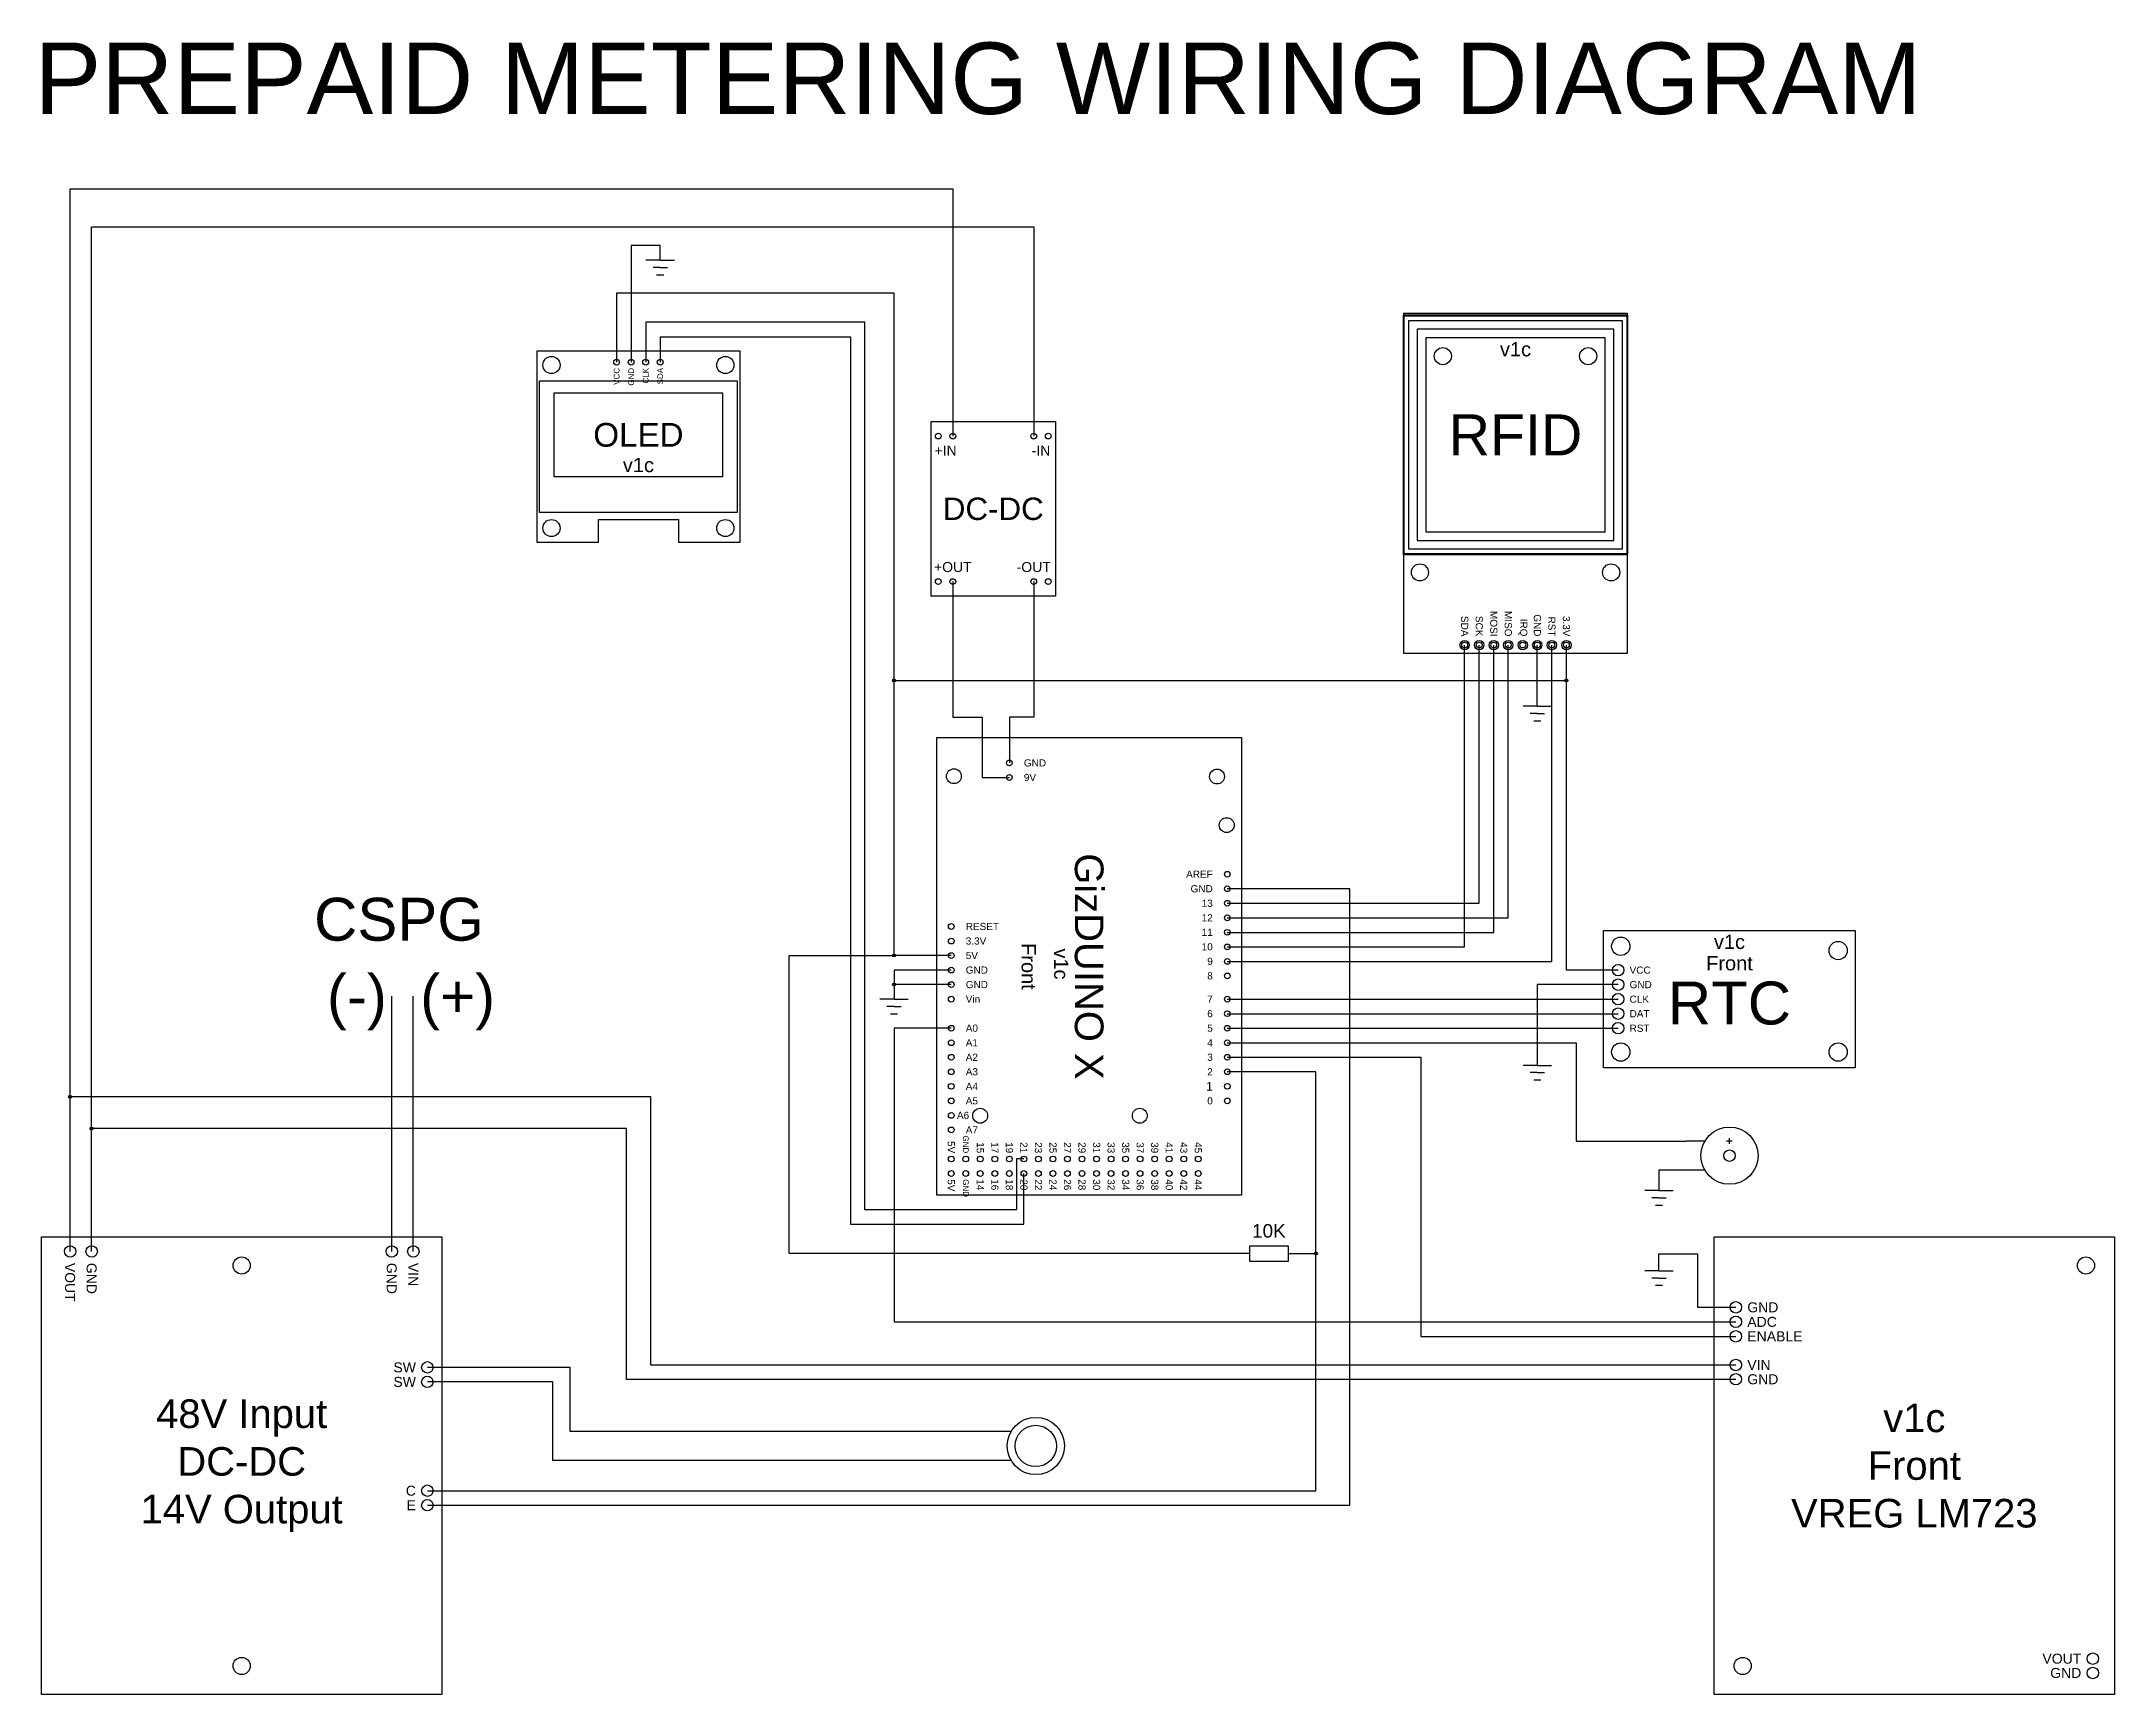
# Model space of a CAD drawing. Header units: inches. Extents: x 26.1 to 62.3, y 13 to 41.9.
import ezdxf
from ezdxf.enums import TextEntityAlignment as Align

# ---------------------------------------------------------------- set-up
doc = ezdxf.new("R2010")
doc.units = ezdxf.units.IN
doc.header["$MEASUREMENT"] = 0
for name, color, linetype in [('Annotation', 253, 'Continuous'), ('hole', 9, 'Continuous'), ('keepout', 6, 'Continuous'), ('PAD-PTH', 3, 'Continuous'), ('part', 2, 'Continuous'), ('PTH', 3, 'Continuous'), ('SMD', 1, 'Continuous')]:
    doc.layers.add(name, color=color, linetype=linetype)
doc.styles.get("Standard").update_dxf_attribs({"font": 'arial.ttf'})

# ---------------------------------------------------------------- blocks, each defined once
blk = doc.blocks.new('GIZDUINO_X_v1c')
for centre in [(-3.32, 2.235), (-2.47, 2.405), (2.61, 0.885), (2.61, -1.905), (-3.325, -2.365)]:
    blk.add_circle(centre, 0.13)
at = {"layer": 'part', "color": 0}
blk.add_lwpolyline([(-4, 2.665), (4, 2.665), (4, -2.665), (-4, -2.665)], close=True, dxfattribs=at)
at = {"layer": 'PTH'}
for centre in [(-1.612, 2.415), (-1.358, 2.415), (-1.104, 2.415), (-0.85, 2.415), (-0.596, 2.415), (-0.342, 2.415), (-0.088, 2.415), (0.166, 2.415), (0.572, 2.415), (0.826, 2.415), (1.08, 2.415), (1.334, 2.415), (1.588, 2.415), (1.842, 2.415), (2.096, 2.415), (2.35, 2.415), (3.366, 1.907), (3.62, 1.907), (3.366, 1.653), (3.62, 1.653), (3.366, 1.399), (3.366, 1.145), (3.62, 1.399), (3.62, 1.145), (3.366, 0.891), (3.62, 0.891), (3.366, 0.637), (3.366, 0.383), (3.62, 0.637), (3.62, 0.383), (3.366, 0.129), (3.62, 0.129), (3.366, -0.125), (3.366, -0.379), (3.62, -0.125), (3.62, -0.379), (3.366, -0.633), (3.62, -0.633), (3.366, -0.887), (3.62, -0.887), (-3.557, -1.395), (-3.303, -1.395), (3.366, -1.141), (3.366, -1.395), (3.62, -1.141), (3.62, -1.395), (3.366, -1.649), (3.62, -1.649), (3.366, -1.903), (3.366, -2.157), (3.62, -1.903), (3.62, -2.157), (-0.698, -2.411), (-0.444, -2.411), (-0.19, -2.411), (0.064, -2.411), (0.318, -2.411), (0.572, -2.411), (1.08, -2.411), (1.334, -2.411), (1.588, -2.411), (1.842, -2.411), (2.096, -2.411), (2.35, -2.411), (2.604, -2.411), (2.858, -2.411), (3.366, -2.411), (3.62, -2.411)]:
    blk.add_circle(centre, 0.05, dxfattribs=at)
at = {"color": 0}
for s, height, p in [('GizDUINO X', 0.5, (0, 0)), ('Front', 0.25, (0, -1.055))]:
    blk.add_text(s, height=height, dxfattribs=at).set_placement(p, align=Align.MIDDLE_CENTER)
at = {"color": 0, "rotation": 90}
for s, insert, char_height, attachment_point in [('AREF', (-1.612, 2.161), 0.125, 6), ('GND', (-1.358, 2.161), 0.125, 6), ('13', (-1.104, 2.161), 0.125, 6), ('12', (-0.85, 2.161), 0.125, 6), ('11', (-0.596, 2.161), 0.125, 6), ('10', (-0.342, 2.161), 0.125, 6), ('9', (-0.088, 2.161), 0.125, 6), ('8', (0.166, 2.161), 0.125, 6), ('7', (0.572, 2.161), 0.125, 6), ('6', (0.826, 2.161), 0.125, 6), ('5', (1.08, 2.161), 0.125, 6), ('4', (1.334, 2.161), 0.125, 6), ('3', (1.588, 2.161), 0.125, 6), ('2', (1.842, 2.161), 0.125, 6), ('1', (2.096, 2.161), 0.15, 6), ('0', (2.35, 2.161), 0.125, 6), ('GND', (-3.557, -1.141), 0.125, 4), ('9V', (-3.303, -1.141), 0.125, 4), ('RESET', (-0.698, -2.157), 0.125, 4), ('3.3V', (-0.444, -2.157), 0.125, 4), ('GND', (0.064, -2.157), 0.125, 4), ('GND', (0.318, -2.157), 0.125, 4), ('5V', (-0.19, -2.157), 0.125, 4), ('Vin', (0.572, -2.157), 0.125, 4), ('A0', (1.08, -2.157), 0.125, 4), ('A1', (1.334, -2.157), 0.125, 4), ('A2', (1.588, -2.157), 0.125, 4), ('A3', (1.842, -2.157), 0.125, 4), ('A4', (2.096, -2.157), 0.125, 4), ('A5', (2.35, -2.157), 0.125, 4), ('A6', (2.604, -2.311), 0.125, 4), ('A7', (2.858, -2.157), 0.125, 4)]:
    blk.add_mtext_dynamic_manual_height_columns(s, width=0.26704, gutter_width=10.069, heights=[0], dxfattribs=dict(at, insert=insert, char_height=char_height, attachment_point=attachment_point))
at = {"color": 0}
for s, width, gutter_width, insert, char_height, attachment_point in [('45', 0.26704, 10.069, (3.266, 1.907), 0.125, 6), ('44', 0.26704, 10.069, (3.72, 1.907), 0.125, 4), ('43', 0.26704, 10.069, (3.266, 1.653), 0.125, 6), ('41', 0.26704, 10.069, (3.266, 1.399), 0.125, 6), ('42', 0.26704, 10.069, (3.72, 1.653), 0.125, 4), ('40', 0.26704, 10.069, (3.72, 1.399), 0.125, 4), ('39', 0.26704, 10.069, (3.266, 1.145), 0.125, 6), ('38', 0.26704, 10.069, (3.72, 1.145), 0.125, 4), ('37', 0.26704, 10.069, (3.266, 0.891), 0.125, 6), ('36', 0.26704, 10.069, (3.72, 0.891), 0.125, 4), ('35', 0.26704, 10.069, (3.266, 0.637), 0.125, 6), ('33', 0.26704, 10.069, (3.266, 0.383), 0.125, 6), ('34', 0.26704, 10.069, (3.72, 0.637), 0.125, 4), ('32', 0.26704, 10.069, (3.72, 0.383), 0.125, 4), ('31', 0.26704, 10.069, (3.266, 0.129), 0.125, 6), ('30', 0.26704, 10.069, (3.72, 0.129), 0.125, 4), ('v1c', 0.66754, 48.065, (-0.043, -0.489), 0.25, 5), ('29', 0.26704, 10.069, (3.266, -0.125), 0.125, 6), ('27', 0.26704, 10.069, (3.266, -0.379), 0.125, 6), ('28', 0.26704, 10.069, (3.72, -0.125), 0.125, 4), ('26', 0.26704, 10.069, (3.72, -0.379), 0.125, 4), ('25', 0.26704, 10.069, (3.266, -0.633), 0.125, 6), ('24', 0.26704, 10.069, (3.72, -0.633), 0.125, 4), ('23', 0.26704, 10.069, (3.266, -0.887), 0.125, 6), ('21', 0.26704, 10.069, (3.266, -1.141), 0.125, 6), ('22', 0.26704, 10.069, (3.72, -0.887), 0.125, 4), ('20', 0.26704, 10.069, (3.72, -1.141), 0.125, 4), ('19', 0.26704, 10.069, (3.266, -1.395), 0.125, 6), ('18', 0.26704, 10.069, (3.72, -1.395), 0.125, 4), ('17', 0.26704, 10.069, (3.266, -1.649), 0.125, 6), ('16', 0.26704, 10.069, (3.72, -1.649), 0.125, 4), ('GND', 0.26704, 10.069, (3.266, -2.157), 0.1, 6), ('15', 0.26704, 10.069, (3.266, -1.903), 0.125, 6), ('GND', 0.26704, 10.069, (3.72, -2.157), 0.1, 4), ('14', 0.26704, 10.069, (3.72, -1.903), 0.125, 4), ('5V', 0.26704, 10.069, (3.266, -2.411), 0.125, 6), ('5V', 0.26704, 10.069, (3.72, -2.411), 0.125, 4)]:
    blk.add_mtext_dynamic_manual_height_columns(s, width=width, gutter_width=gutter_width, heights=[0], dxfattribs=dict(at, insert=insert, char_height=char_height, attachment_point=attachment_point))
blk = doc.blocks.new('RFIO-RC522_v1c')
at = {"color": 0}
blk.add_lwpolyline([(1.95, -3.825), (-1.95, -3.825), (-1.95, 2.125), (1.95, 2.125)], close=True, dxfattribs=at)
for points in [[(1.95, 2.075), (-1.95, 2.075), (-1.95, -2.075), (1.95, -2.075)], [(1.87, 1.995), (-1.87, 1.995), (-1.87, -1.995), (1.87, -1.995)], [(1.72, 1.845), (-1.72, 1.845), (-1.72, -1.845), (1.72, -1.845)], [(1.57, 1.695), (-1.57, 1.695), (-1.57, -1.695), (1.57, -1.695)]]:
    blk.add_lwpolyline(points, close=True)
at = {"layer": 'hole'}
for centre in [(-1.27, 1.375), (1.27, 1.375), (-1.671, -2.405), (1.671, -2.405)]:
    blk.add_circle(centre, 0.15, dxfattribs=at)
at = {"layer": 'keepout'}
blk.add_lwpolyline([(1.96524, 2.09024), (-1.96524, 2.09024), (-1.96524, -2.09024), (1.96524, -2.09024)], close=True, dxfattribs=at)
at = {"layer": 'PTH'}
for centre, radius in [((-0.889, -3.675), 0.0816), ((-0.635, -3.675), 0.0816), ((-0.381, -3.675), 0.0816), ((-0.127, -3.675), 0.0816), ((0.127, -3.675), 0.0816), ((0.381, -3.675), 0.0816), ((0.635, -3.675), 0.0816), ((0.889, -3.675), 0.0816), ((-0.889, -3.675), 0.051), ((-0.635, -3.675), 0.051), ((-0.381, -3.675), 0.051), ((-0.127, -3.675), 0.051), ((0.127, -3.675), 0.051), ((0.381, -3.675), 0.051), ((0.635, -3.675), 0.051), ((0.889, -3.675), 0.051)]:
    blk.add_circle(centre, radius, dxfattribs=at)
blk.add_text('RFID', height=0.716293).set_placement((0, 0), align=Align.MIDDLE_CENTER)
at = {"color": 0, "char_height": 0.125, "attachment_point": 6, "rotation": 270}
for s, insert in [('SDA', (-0.889, -3.525)), ('SCK', (-0.635, -3.525)), ('MOSI', (-0.381, -3.525)), ('MISO', (-0.127, -3.525)), ('IRQ', (0.127, -3.525)), ('GND', (0.381, -3.525)), ('RST', (0.635, -3.525)), ('3.3V', (0.889, -3.525))]:
    blk.add_mtext_dynamic_manual_height_columns(s, width=0.4299902, gutter_width=10.06917, heights=[0], dxfattribs=dict(at, insert=insert))
at = {"layer": 'Annotation', "insert": (0, 1.495), "char_height": 0.25, "attachment_point": 5}
blk.add_mtext_dynamic_manual_height_columns('v1c', width=0.6675424, gutter_width=48.06477, heights=[0], dxfattribs=at)
blk = doc.blocks.new('OLED 1.3 I2C_v1c')
at = {"color": 0}
for p, q in [((-0.7, -1.88), (-0.7, -1.483)), ((-0.7, -1.483), (0.7, -1.483)), ((0.7, -1.483), (0.7, -1.88))]:
    blk.add_line(p, q, dxfattribs=at)
blk.add_lwpolyline([(-0.7, -1.88), (-1.77, -1.88), (-1.77, 1.47), (1.77, 1.47), (1.77, -1.88), (0.7, -1.88)], dxfattribs=at)
blk.add_lwpolyline([(-1.7285, 0.945), (1.7285, 0.945), (1.7285, -1.355), (-1.7285, -1.355)], close=True)
at = {"layer": 'hole'}
for centre in [(-1.52, 1.22), (1.52, 1.22), (-1.52, -1.63), (1.52, -1.63)]:
    blk.add_circle(centre, 0.15, dxfattribs=at)
at = {"layer": 'PAD-PTH'}
for centre in [(-0.381, 1.27), (-0.127, 1.27), (0.127, 1.27), (0.381, 1.27)]:
    blk.add_circle(centre, 0.051, dxfattribs=at)
at = {"layer": 'part'}
blk.add_lwpolyline([(-1.471, 0.735), (1.471, 0.735), (1.471, -0.735), (-1.471, -0.735)], close=True, dxfattribs=at)
for s, p in [('VCC', (-0.381, 1.17)), ('GND', (-0.127, 1.17)), ('CLK', (0.127, 1.17)), ('SDA', (0.381, 1.17))]:
    blk.add_text(s, height=0.1, rotation=90).set_placement(p, align=Align.MIDDLE_RIGHT)
blk.add_text('OLED', height=0.41498).set_placement((0, 0), align=Align.MIDDLE_CENTER)
at = {"layer": 'Annotation', "insert": (0, -0.5292), "char_height": 0.25, "attachment_point": 5}
blk.add_mtext_dynamic_manual_height_columns('v1c', width=0.667542, gutter_width=48.0648, heights=[0], dxfattribs=at)
blk = doc.blocks.new('RTC_MODULE_v1c')
at = {"color": 0}
blk.add_lwpolyline([(-2.2, 1.2), (2.2, 1.2), (2.2, -1.2), (-2.2, -1.2)], close=True, dxfattribs=at)
at = {"layer": 'hole'}
for centre in [(-1.9, 0.925), (1.9, 0.85), (-1.9, -0.925), (1.9, -0.925)]:
    blk.add_circle(centre, 0.16, dxfattribs=at)
at = {"layer": 'PAD-PTH'}
for centre in [(-1.946, 0.508), (-1.946, 0.254), (-1.946, 0), (-1.946, -0.254), (-1.946, -0.508)]:
    blk.add_circle(centre, 0.1, dxfattribs=at)
for s, p in [('VCC', (-1.746, 0.508)), ('GND', (-1.746, 0.254)), ('CLK', (-1.746, 0)), ('DAT', (-1.746, -0.254)), ('RST', (-1.746, -0.508))]:
    blk.add_text(s, height=0.125).set_placement(p, align=Align.MIDDLE_LEFT)
at = {"attachment_point": 5}
for s, insert, char_height in [('Front', (0, 0.627), 0.25), ('RTC', (0, -0.073), 0.75)]:
    blk.add_mtext_dynamic_manual_height_columns(s, width=0.66754, gutter_width=48.065, heights=[0], dxfattribs=dict(at, insert=insert, char_height=char_height))
at = {"layer": 'Annotation', "insert": (0, 1), "char_height": 0.25, "attachment_point": 5}
blk.add_mtext_dynamic_manual_height_columns('v1c', width=0.66754, gutter_width=48.065, heights=[0], dxfattribs=at)
blk = doc.blocks.new('buzzer')
at = {"color": 0}
for p, q in [((0.431, 0.254), (0.754, 0.254)), ((-0.05, -0.254), (0.05, -0.254)), ((0, -0.204), (0, -0.304)), ((0.431, -0.254), (0.754, -0.254))]:
    blk.add_line(p, q, dxfattribs=at)
for radius in [0.5, 0.1]:
    blk.add_circle((0, 0), radius, dxfattribs=at)
blk = doc.blocks.new('GND')
at = {"layer": 'SMD'}
for p, q in [((0, 0), (-0.25, 0)), ((0, 0), (0.25, 0)), ((0, -0.127), (-0.125, -0.127)), ((-0.0635, -0.254), (0.0635, -0.254)), ((0, -0.127), (0.125, -0.127))]:
    blk.add_line(p, q, dxfattribs=at)
blk = doc.blocks.new('VREG_LM723_v1c')
at = {"color": 0}
blk.add_lwpolyline([(-3.5, 4), (3.5, 4), (3.5, -4), (-3.5, -4)], close=True, dxfattribs=at)
for centre in [(3, 3.5), (-3, -3.5)]:
    blk.add_circle(centre, 0.15)
at = {"layer": 'PAD-PTH'}
for centre in [(-3.119, 2.769), (-3.119, 2.515), (-3.119, 2.261), (-3.119, 1.761), (-3.119, 1.511), (3.119, -3.373), (3.119, -3.623)]:
    blk.add_circle(centre, 0.1, dxfattribs=at)
at = {"color": 0}
for s, p in [('ADC', (-2.919, 2.515)), ('GND', (-2.919, 2.769)), ('ENABLE', (-2.919, 2.261)), ('VIN', (-2.919, 1.761)), ('GND', (-2.919, 1.511))]:
    blk.add_text(s, height=0.175, dxfattribs=at).set_placement(p, align=Align.MIDDLE_LEFT)
for s, p in [('VOUT', (2.919, -3.373)), ('GND', (2.919, -3.623))]:
    blk.add_text(s, height=0.175, dxfattribs=at).set_placement(p, align=Align.MIDDLE_RIGHT)
at = {"insert": (0, 0), "char_height": 0.5, "attachment_point": 5}
blk.add_mtext_dynamic_manual_height_columns('v1c\\PFront\\PVREG LM723', width=6.02001, gutter_width=10.069, heights=[0], dxfattribs=at)
blk = doc.blocks.new('DC-DC_mini')
at = {"color": 0}
blk.add_lwpolyline([(-1.088, 1.526), (1.088, 1.526), (1.088, -1.526), (-1.088, -1.526)], close=True, dxfattribs=at)
at = {"layer": 'PAD-PTH'}
for centre in [(-0.961, 1.272), (-0.707, 1.272), (0.707, 1.272), (0.961, 1.272), (-0.961, -1.272), (-0.707, -1.272), (0.707, -1.272), (0.961, -1.272)]:
    blk.add_circle(centre, 0.05, dxfattribs=at)
for s, height, p in [('+IN', 0.175, (-0.834, 1.018)), ('-IN', 0.175, (0.834, 1.018)), ('DC-DC', 0.392, (0, 0)), ('+OUT', 0.175, (-0.707, -1.018)), ('-OUT', 0.175, (0.707, -1.018))]:
    blk.add_text(s, height=height).set_placement(p, align=Align.MIDDLE_CENTER)
blk = doc.blocks.new('DC-DC_48V')
at = {"color": 0}
blk.add_lwpolyline([(-3.5, 4), (3.5, 4), (3.5, -4), (-3.5, -4)], close=True, dxfattribs=at)
for centre in [(0, 3.5), (0, -3.5)]:
    blk.add_circle(centre, 0.15)
at = {"layer": 'PAD-PTH'}
for centre in [(-3, 3.746), (-2.623, 3.746), (2.623, 3.746), (3, 3.746), (3.246, 1.719), (3.246, 1.465), (3.246, -0.437), (3.246, -0.691)]:
    blk.add_circle(centre, 0.1, dxfattribs=at)
at = {"color": 0}
for s, p in [('VOUT', (-3, 3.546)), ('GND', (-2.623, 3.546)), ('GND', (2.623, 3.546)), ('VIN', (3, 3.546))]:
    blk.add_text(s, height=0.175, rotation=270, dxfattribs=at).set_placement(p, align=Align.MIDDLE_LEFT)
for s, p in [('SW', (3.046, 1.719)), ('SW', (3.046, 1.465)), ('C', (3.046, -0.437)), ('E', (3.046, -0.691))]:
    blk.add_text(s, height=0.175, dxfattribs=at).set_placement(p, align=Align.MIDDLE_RIGHT)
at = {"insert": (0, 0), "char_height": 0.5, "attachment_point": 5}
blk.add_mtext_dynamic_manual_height_columns('48V Input^JDC-DC^J14V Output', width=6.02001, gutter_width=10.069, heights=[0], dxfattribs=at)
blk = doc.blocks.new('SWITCH')
at = {"color": 0}
for p, q in [((-0.431, 0.254), (-0.754, 0.254)), ((-0.431, -0.254), (-0.754, -0.254))]:
    blk.add_line(p, q, dxfattribs=at)
for radius in [0.5, 0.361]:
    blk.add_circle((0, 0), radius, dxfattribs=at)
blk = doc.blocks.new('RESISTOR')
at = {"color": 0}
for p, q in [((0, 0.336), (0, 0.59)), ((0, -0.336), (0, -0.59))]:
    blk.add_line(p, q, dxfattribs=at)
blk.add_lwpolyline([(-0.138, 0.336), (0.138, 0.336), (0.138, -0.336), (-0.138, -0.336)], close=True, dxfattribs=at)
blk.add_text('10K', height=0.2367, rotation=270).set_placement((0.208, 0), align=Align.BOTTOM_CENTER)

msp = doc.modelspace()

# ---------------------------------------------------------------- linework, layer by layer
at = {"layer": 'PAD-PTH'}
for p, q in [((26.564, 20.711), (26.564, 39.286)), ((26.564, 39.286), (41.996, 39.286)), ((41.996, 39.286), (41.996, 34.965)), ((40.459, 36.956), (36.626, 36.956)), ((36.626, 36.956), (36.626, 36.256)), ((40.459, 21.439), (40.459, 36.956)), ((43.237, 22.327), (43.11, 22.327)), ((43.11, 22.327), (43.11, 21.693)), ((43.11, 21.439), (40.713, 21.439))]:
    msp.add_line(p, q, dxfattribs=at)
at = {"layer": 'SMD'}
for p, q in [((26.941, 20.711), (26.941, 38.62)), ((26.941, 38.62), (43.409, 38.62)), ((43.409, 38.62), (43.409, 34.965)), ((36.88, 38.293), (36.372, 38.293)), ((36.372, 38.293), (36.372, 37.21)), ((36.88, 38.039), (36.88, 38.293)), ((40.967, 37.464), (36.118, 37.464)), ((36.118, 37.464), (36.118, 36.256)), ((40.967, 30.693), (40.967, 37.464)), ((36.372, 37.21), (36.372, 36.256)), ((36.88, 36.702), (36.88, 36.256)), ((36.88, 36.702), (40.205, 36.702)), ((40.205, 36.702), (40.205, 21.439)), ((41.996, 32.421), (41.996, 30.051)), ((43.409, 32.421), (43.409, 30.051)), ((51.704, 26.543), (51.704, 31.311)), ((52.212, 30.241), (52.212, 31.311)), ((52.466, 25.781), (52.466, 31.311)), ((52.72, 30.693), (52.72, 31.311)), ((40.967, 29.693), (40.967, 30.693)), ((40.967, 30.693), (52.72, 30.693)), ((52.72, 25.629), (52.72, 30.693)), ((41.996, 30.051), (42.507, 30.051)), ((42.507, 30.051), (42.507, 28.996)), ((43.409, 30.051), (42.983, 30.051)), ((42.983, 30.051), (42.983, 29.25)), ((40.967, 25.883), (40.967, 29.693)), ((42.507, 28.996), (42.983, 28.996)), ((48.935, 27.051), (46.793, 27.051)), ((48.935, 16.274), (48.935, 27.051)), ((46.793, 26.543), (51.704, 26.543)), ((39.135, 20.673), (39.135, 25.883)), ((39.135, 25.883), (40.967, 25.883)), ((41.967, 25.883), (40.967, 25.883)), ((46.793, 25.781), (52.466, 25.781)), ((41.967, 25.629), (40.967, 25.629)), ((40.967, 25.629), (40.967, 25.121)), ((41.967, 25.375), (40.967, 25.375)), ((53.625, 25.375), (52.212, 25.375)), ((52.212, 25.375), (52.212, 23.963)), ((53.625, 25.629), (52.72, 25.629)), ((32.187, 20.711), (32.187, 25.175)), ((32.564, 20.711), (32.564, 25.175)), ((46.793, 24.867), (53.625, 24.867)), ((41.967, 24.613), (40.967, 24.613)), ((40.967, 24.613), (40.967, 19.733)), ((46.793, 24.359), (52.89, 24.359)), ((52.89, 24.359), (52.89, 22.639)), ((46.793, 24.105), (50.173, 24.105)), ((50.173, 24.105), (50.173, 19.225)), ((48.343, 23.851), (46.793, 23.851)), ((48.343, 16.528), (48.343, 23.851)), ((36.288, 22.857), (26.941, 22.857)), ((36.288, 18.475), (36.288, 22.857)), ((52.89, 22.639), (54.817, 22.639)), ((54.817, 22.131), (54.339, 22.131)), ((54.339, 22.131), (54.339, 21.775)), ((43.237, 21.185), (43.237, 22.073)), ((40.205, 21.439), (40.205, 21.185)), ((40.713, 21.439), (40.459, 21.439)), ((43.11, 21.693), (43.11, 21.439)), ((40.205, 21.185), (43.237, 21.185)), ((46.93, 20.673), (39.135, 20.673)), ((48.11, 20.673), (48.343, 20.673)), ((54.339, 20.373), (54.339, 20.667)), ((54.339, 20.667), (55.019, 20.667)), ((55.019, 19.733), (55.019, 20.667)), ((40.967, 19.733), (40.967, 19.479)), ((55.683, 19.733), (55.019, 19.733)), ((40.967, 19.479), (55.683, 19.479)), ((50.173, 19.225), (55.683, 19.225)), ((35.308, 18.684), (32.81, 18.684)), ((35.308, 17.564), (35.308, 18.684)), ((35.002, 18.43), (32.81, 18.43)), ((35.002, 17.056), (35.002, 18.43)), ((55.683, 18.475), (36.288, 18.475)), ((42.691, 17.564), (35.308, 17.564)), ((42.691, 17.056), (35.002, 17.056)), ((32.81, 16.528), (48.343, 16.528)), ((32.81, 16.274), (48.935, 16.274))]:
    msp.add_line(p, q, dxfattribs=at)
at = {"layer": 'SMD', "color": 80}
for p, q in [((50.942, 26.035), (50.942, 31.311)), ((46.793, 26.035), (50.942, 26.035))]:
    msp.add_line(p, q, dxfattribs=at)
at = {"layer": 'SMD', "color": 5}
for p, q in [((51.196, 26.797), (51.196, 31.311)), ((46.793, 26.797), (51.196, 26.797))]:
    msp.add_line(p, q, dxfattribs=at)
at = {"layer": 'SMD', "color": 3}
for p, q in [((51.45, 26.289), (51.45, 31.311)), ((46.793, 26.289), (51.45, 26.289)), ((46.793, 25.121), (53.625, 25.121)), ((46.793, 24.613), (53.625, 24.613)), ((36.718, 23.414), (26.564, 23.414)), ((36.718, 18.725), (36.718, 23.414)), ((55.683, 18.725), (36.718, 18.725))]:
    msp.add_line(p, q, dxfattribs=at)
at = {"layer": 'SMD'}
for centre in [(40.967, 30.693), (52.72, 30.693), (40.967, 25.883), (40.967, 25.375), (26.564, 23.414), (26.941, 22.857), (48.343, 20.673)]:
    msp.add_circle(centre, 0.025, dxfattribs=at)

# ---------------------------------------------------------------- block references
for name, p in [('GND', (36.88, 38.039)), ('OLED 1.3 I2C_v1c', (36.499, 34.986)), ('DC-DC_mini', (42.702, 33.693)), ('RTC_MODULE_v1c', (55.571, 25.121)), ('GND', (52.212, 23.963)), ('GND', (54.339, 21.775)), ('DC-DC_48V', (29.564, 16.965)), ('VREG_LM723_v1c', (58.802, 16.965)), ('SWITCH', (43.445, 17.31))]:
    msp.add_blockref(name, p)
at = {"color": 0}
msp.add_blockref('RFIO-RC522_v1c', (51.831, 34.986), dxfattribs=at)
for name, p, rotation in [('buzzer', (55.571, 22.385), 180), ('RESISTOR', (47.52, 20.673), 90)]:
    msp.add_blockref(name, p, dxfattribs=dict(rotation=rotation))
at = {"layer": 'hole', "color": 0, "rotation": 270}
msp.add_blockref('GIZDUINO_X_v1c', (44.378, 25.693), dxfattribs=at)
at = {"layer": 'SMD'}
for p in [(52.212, 30.241), (40.967, 25.121), (54.339, 20.373)]:
    msp.add_blockref('GND', p, dxfattribs=at)

# ---------------------------------------------------------------- texts
for s, height, p in [('PREPAID METERING WIRING DIAGRAM', 1.25, (42.436, 41.219)), ('CSPG', 0.75, (32.314, 26.518)), ('(-)', 0.75, (31.578, 25.175)), ('(+)', 0.75, (33.339, 25.175))]:
    msp.add_text(s, height=height).set_placement(p, align=Align.MIDDLE_CENTER)

doc.saveas('drawing.dxf')
